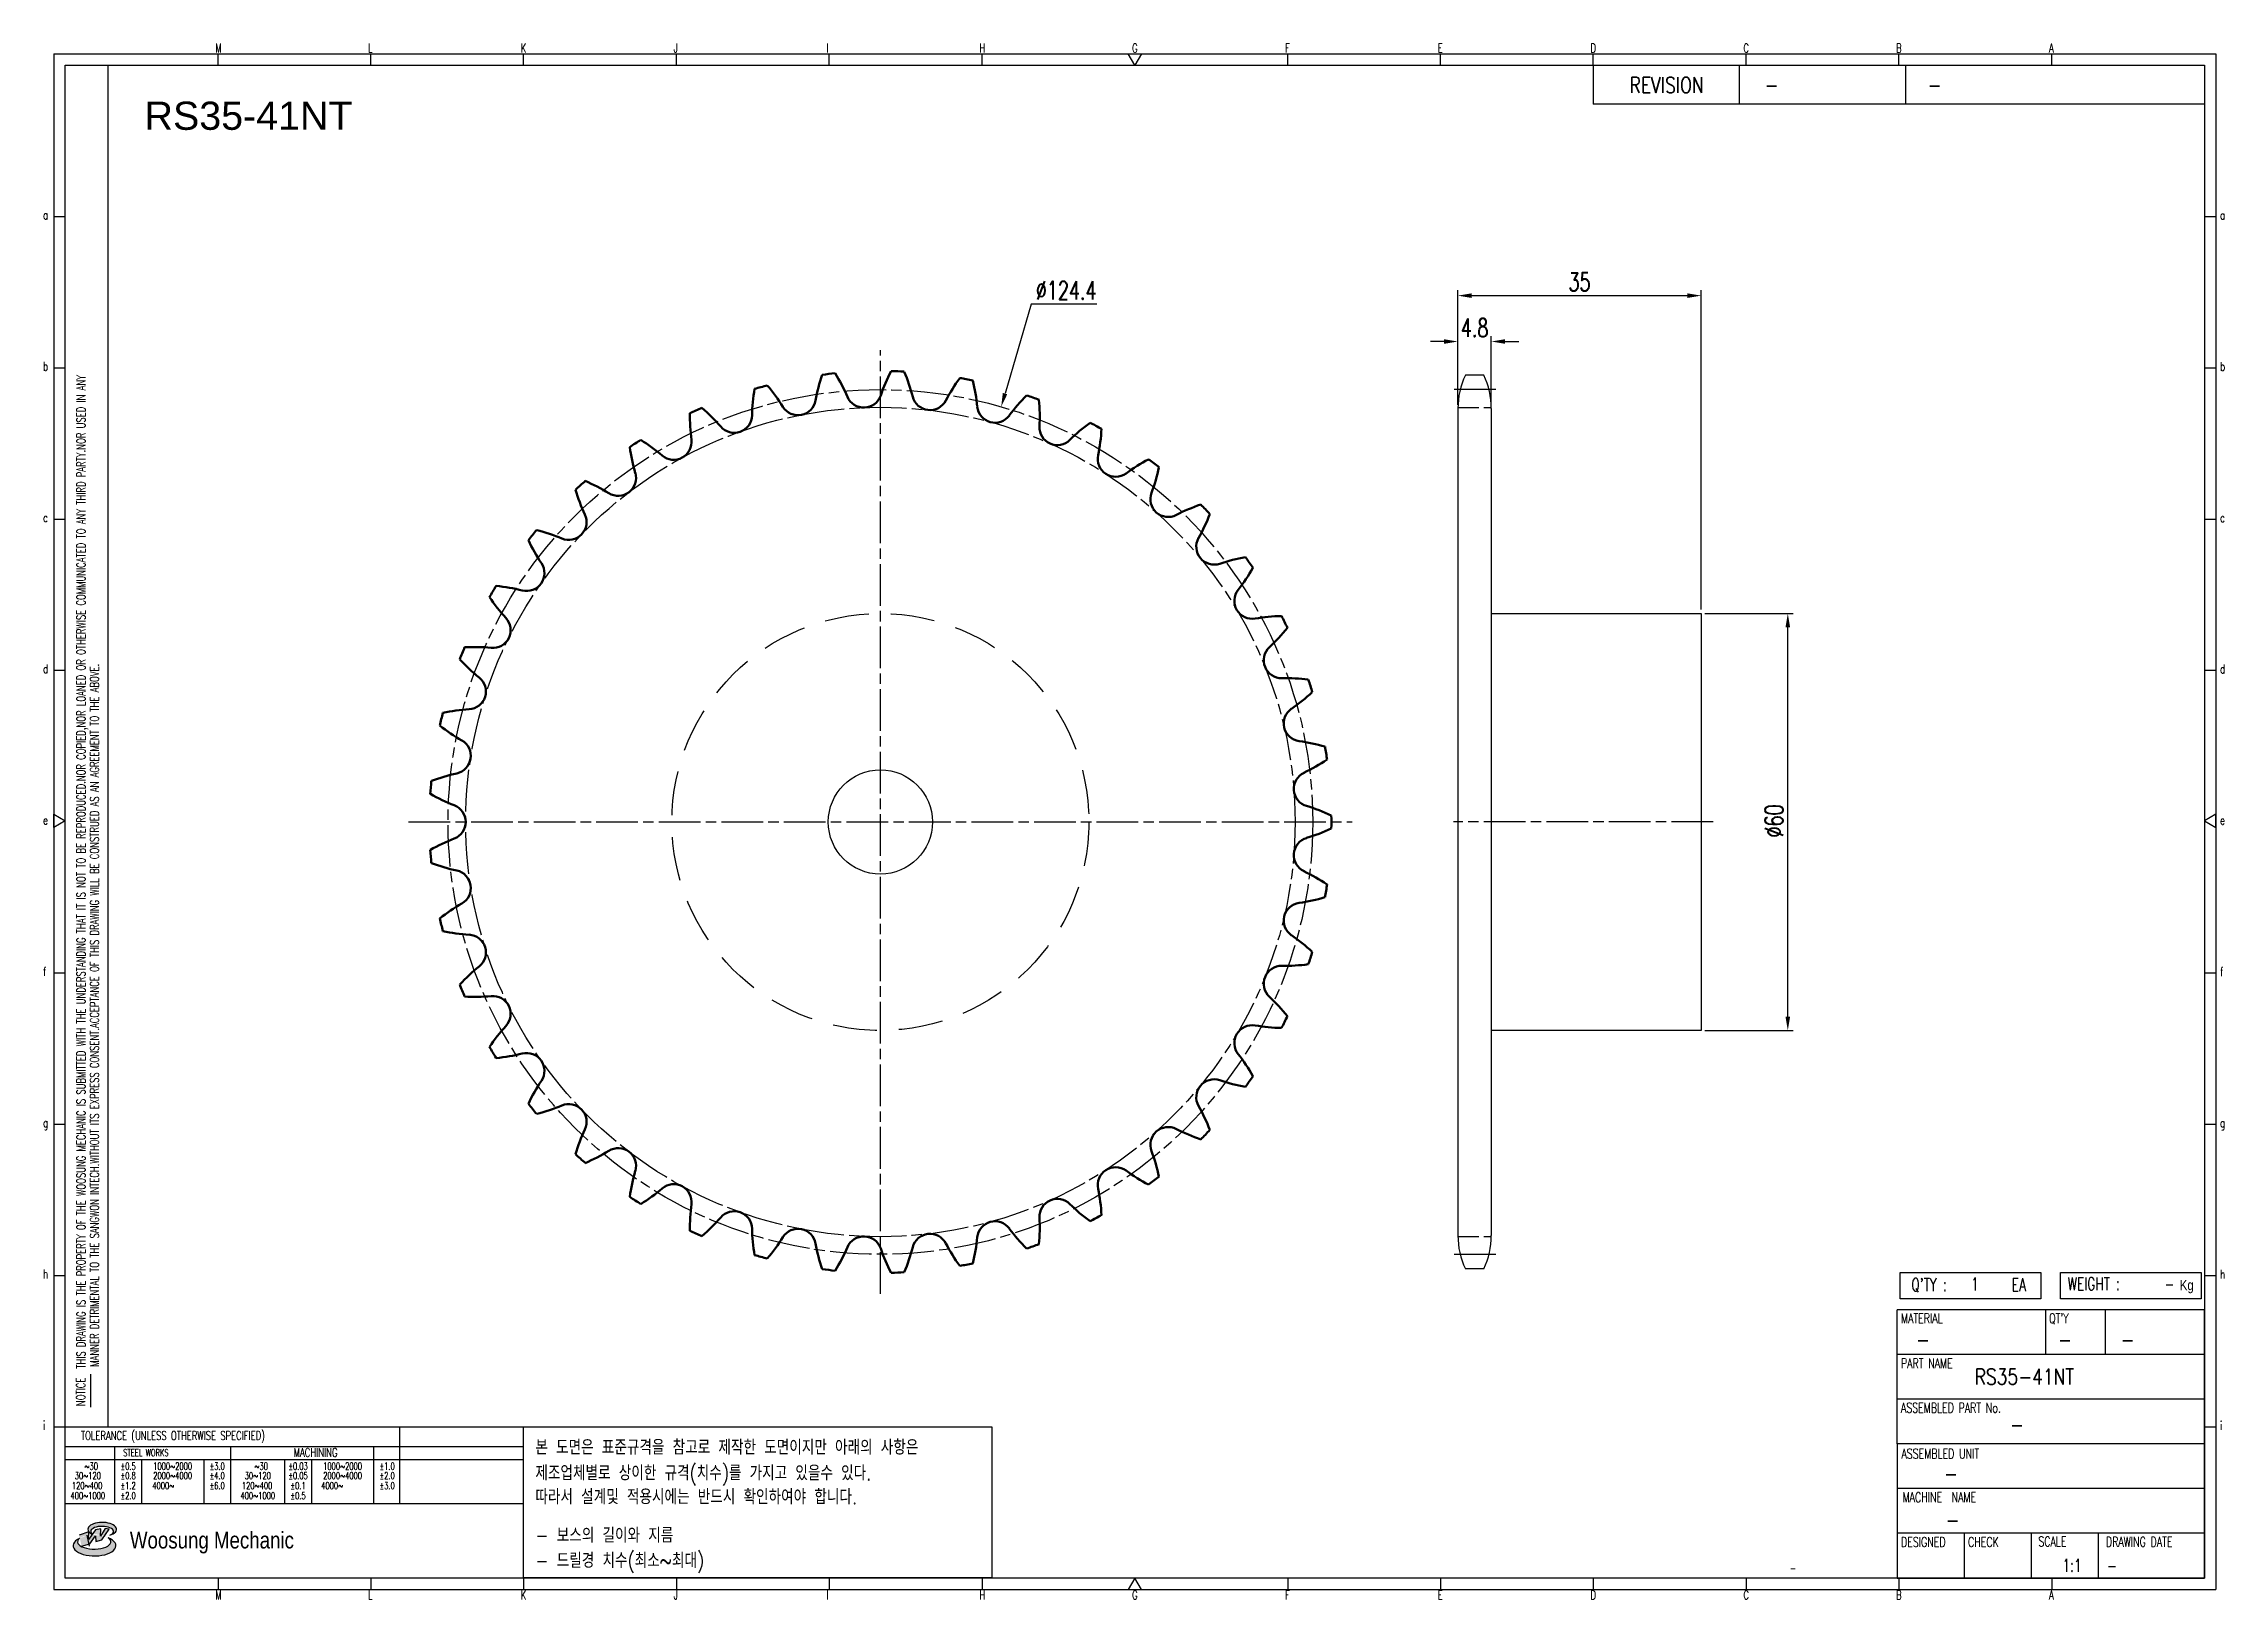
# Model space of a CAD drawing. Header units: millimetres. Extents: x -44811 to -44498, y 1096 to 1320.
import ezdxf
from ezdxf.enums import TextEntityAlignment as Align

# ---------------------------------------------------------------- set-up
doc = ezdxf.new("R2010")
doc.units = ezdxf.units.MM
for name, pattern in [('AM_ISO02W050', [7.5, 6, -1.5]), ('AM_ISO02W050x2', [3.75, 3, -0.75]), ('AM_ISO08W050', [18, 12, -1.5, 3, -1.5]), ('AM_ISO08W050x2', [9, 6, -0.75, 1.5, -0.75]), ('HIDDEN', [9.525, 6.35, -3.175])]:
    doc.linetypes.add(name, pattern=pattern)
for name, color, linetype, lineweight in [('AM_0N', 7, 'Continuous', 50), ('AM_3N', 6, 'AM_ISO02W050', 25), ('AM_7', 4, 'AM_ISO08W050', 25), ('AM_7N', 4, 'AM_ISO08W050', 25)]:
    doc.layers.add(name, color=color, linetype=linetype, lineweight=lineweight)
for name, color, linetype in [('HL', 2, 'HIDDEN'), ('S-DIM', 7, 'Continuous'), ('TITLE', 7, 'Continuous'), ('도면레이아웃', 7, 'Continuous')]:
    doc.layers.add(name, color=color, linetype=linetype)
doc.styles.add('HAN', font='ROMANS.shx', dxfattribs={"width": 0.7, "bigfont": 'whgtxt.shx'})
doc.styles.add('HKD_ST2', font='romans.shx', dxfattribs={"width": 0.7, "height": 4, "bigfont": '@extfont2.shx'})
doc.styles.add('HSG', font='SIMPLEX.shx', dxfattribs={"width": 0.7, "bigfont": 'HSG.shx'})
doc.styles.add('ROMANS', font='romans.shx', dxfattribs={"width": 0.7, "bigfont": 'whgtxt.shx'})
doc.styles.add('SLDTEXTSTYLE4', font='arial.ttf', dxfattribs={"width": 0.8})
doc.styles.get("Standard").update_dxf_attribs({"font": 'arial.ttf'})
doc.dimstyles.new('APP3.5', dxfattribs={"dimscale": 1.1, "dimtxt": 2.4, "dimasz": 1.8, "dimexe": 0.7, "dimexo": 0.5, "dimgap": 0.6, "dimtad": 1, "dimtoh": 1, "dimdec": 1, "dimrnd": 0.01, "dimzin": 9, "dimdsep": 46, "dimtxsty": 'HSG', "dimcen": 0, "dimclrd": 1, "dimclre": 1, "dimclrt": 256, "dimazin": 2, "dimtp": 1, "dimtm": 1, "dimtfac": 0.5, "dimtdec": 1, "dimtofl": 0, "dimtmove": 0, "dimatfit": 3, "dimfxl": 0, "dimtvp": 1, "dimtolj": 2, "dimlwd": -1, "dimlwe": -1, "dimarcsym": 0})

# ---------------------------------------------------------------- blocks, each defined once
blk = doc.blocks.new('SUYWSHJH')
at = {"layer": '도면레이아웃'}
h = blk.add_hatch(color=10, dxfattribs=at)
h.paths.add_polyline_path([(1.544, 35.177), (1.554, 34.966), (1.779, 35.034), (2.054, 35.422), (1.908, 35.446), (1.728, 35.167), (1.741, 35.439), (1.547, 35.405), (1.292, 35.041), (1.295, 35.33), (0.943, 35.208), (1.03, 34.8), (1.336, 34.885)])
edge = h.paths.add_edge_path()
edge.add_ellipse((1.795, 35.421), major_axis=(-0.53, 0), ratio=0.487785, start_angle=122.36065, end_angle=403.39574)
edge.add_line((1.411, 35.244), (1.419, 35.261))
edge.add_ellipse((1.798, 35.344), major_axis=(-0.423, 0), ratio=0.444396, start_angle=131.58977, end_angle=386.19408, ccw=False)
edge = h.paths.add_edge_path()
edge.add_ellipse((1.512, 34.815), major_axis=(-0.793, 0), ratio=0.480113, start_angle=314.67633, end_angle=590.85213)
edge.add_ellipse((1.501, 34.958), major_axis=(-0.62, 0), ratio=0.43311, start_angle=331.7024, end_angle=574.42495, ccw=False)
for p, q in [((0, 90.118), (80.15, 90.118)), ((0, 90.118), (0, 33.191)), ((6.089, 89.693), (6.089, 90.118)), ((11.753, 89.693), (11.753, 90.118)), ((17.418, 89.693), (17.418, 90.118)), ((23.082, 89.693), (23.082, 90.118)), ((28.746, 89.693), (28.746, 90.118)), ((34.411, 89.693), (34.411, 90.118)), ((45.739, 89.693), (45.739, 90.118)), ((51.404, 89.693), (51.404, 90.118)), ((57.068, 89.693), (57.068, 90.118)), ((62.732, 89.693), (62.732, 90.118)), ((68.397, 89.693), (68.397, 90.118)), ((74.061, 89.693), (74.061, 90.118)), ((80.15, 90.118), (80.15, 33.191)), ((0, 84.085), (0.425, 84.085)), ((79.725, 84.085), (80.15, 84.085)), ((0, 78.478), (0.425, 78.478)), ((79.725, 78.478), (80.15, 78.478)), ((0, 72.87), (0.425, 72.87)), ((79.725, 72.87), (80.15, 72.87)), ((0, 67.262), (0.425, 67.262)), ((79.725, 67.262), (80.15, 67.262)), ((0, 56.047), (0.425, 56.047)), ((79.725, 56.047), (80.15, 56.047)), ((0, 50.439), (0.425, 50.439)), ((79.725, 50.439), (80.15, 50.439)), ((0, 44.832), (0.425, 44.832)), ((79.725, 44.832), (80.15, 44.832)), ((1.377, 39.947), (1.377, 41.174)), ((0, 39.224), (0.425, 39.224)), ((79.725, 39.224), (80.15, 39.224)), ((0, 33.191), (80.15, 33.191)), ((6.089, 33.616), (6.089, 33.191)), ((11.753, 33.616), (11.753, 33.191)), ((17.418, 33.616), (17.418, 33.191)), ((23.082, 33.616), (23.082, 33.191)), ((28.746, 33.616), (28.746, 33.191)), ((34.411, 33.616), (34.411, 33.191)), ((45.739, 33.616), (45.739, 33.191)), ((51.404, 33.616), (51.404, 33.191)), ((57.068, 33.616), (57.068, 33.191)), ((62.732, 33.616), (62.732, 33.191)), ((68.397, 33.616), (68.397, 33.191)), ((74.061, 33.616), (74.061, 33.191))]:
    blk.add_line(p, q)
at = {"color": 2}
for p, q in [((2.017, 39.224), (2.017, 89.693)), ((0.425, 39.224), (17.418, 39.224)), ((12.816, 39.224), (12.816, 36.382)), ((17.418, 33.616), (17.418, 39.224)), ((0.425, 38.487), (17.418, 38.487)), ((0.425, 38.012), (17.418, 38.012)), ((2.257, 38.487), (2.257, 36.382)), ((3.257, 38.012), (3.257, 36.382)), ((5.557, 38.012), (5.557, 36.382)), ((6.557, 38.5), (6.557, 36.382)), ((8.557, 38.012), (8.557, 36.382)), ((9.557, 38.026), (9.557, 36.382)), ((11.857, 38.487), (11.857, 36.382)), ((0.425, 36.382), (17.418, 36.382))]:
    blk.add_line(p, q, dxfattribs=at)
at = {"color": 6, "ltscale": 0.5}
for p, q in [((57.068, 89.693), (57.068, 88.246)), ((62.47, 89.693), (62.47, 88.246)), ((68.635, 89.693), (68.635, 88.246)), ((79.725, 88.246), (57.068, 88.246)), ((68.336, 38.59), (68.336, 43.563)), ((79.725, 43.563), (68.336, 43.563)), ((73.827, 43.563), (73.827, 41.905)), ((76.037, 43.563), (76.037, 41.905)), ((79.725, 38.59), (79.725, 43.563)), ((79.725, 41.905), (68.336, 41.905)), ((79.725, 40.248), (68.336, 40.248)), ((68.336, 38.59), (68.336, 33.616)), ((79.725, 38.59), (68.336, 38.59)), ((79.725, 33.616), (79.725, 38.59)), ((79.725, 36.932), (68.336, 36.932)), ((79.725, 35.274), (68.336, 35.274)), ((70.822, 33.616), (70.822, 35.274)), ((73.309, 33.616), (73.309, 35.274)), ((75.796, 33.616), (75.796, 35.274)), ((68.336, 33.616), (79.725, 33.616))]:
    blk.add_line(p, q, dxfattribs=at)
for points in [[(40.075, 89.693), (39.83, 90.118), (40.32, 90.118)], [(0.425, 89.693), (79.725, 89.693), (79.725, 33.616), (0.425, 33.616)], [(0.425, 61.679), (0, 61.433), (0, 61.924)], [(79.725, 61.679), (80.15, 61.433), (80.15, 61.924)], [(40.075, 33.616), (39.83, 33.191), (40.32, 33.191)]]:
    blk.add_lwpolyline(points, close=True)
at = {"layer": 'TITLE', "color": 20}
for p, q in [((68.449, 43.961), (68.449, 44.936)), ((68.449, 44.936), (73.654, 44.936)), ((73.654, 44.936), (73.654, 43.961)), ((74.39, 43.961), (74.39, 44.936)), ((74.39, 44.936), (79.595, 44.936)), ((79.595, 44.936), (79.595, 43.961)), ((73.654, 43.961), (68.449, 43.961)), ((79.595, 43.961), (74.39, 43.961))]:
    blk.add_line(p, q, dxfattribs=at)
at = {"layer": '도면레이아웃'}
for p, q in [((1.295, 35.33), (0.943, 35.208)), ((1.03, 34.8), (1.336, 34.885)), ((1.224, 35.208), (1.311, 34.8)), ((1.224, 35.208), (1.224, 35.208)), ((1.547, 35.405), (1.292, 35.041)), ((1.292, 35.041), (1.295, 35.33)), ((1.336, 34.885), (1.544, 35.177)), ((1.419, 35.261), (1.411, 35.244)), ((1.544, 35.177), (1.554, 34.966)), ((1.741, 35.439), (1.547, 35.405)), ((1.554, 34.966), (1.779, 35.034)), ((1.908, 35.446), (1.728, 35.167)), ((1.728, 35.167), (1.741, 35.439)), ((1.779, 35.034), (2.054, 35.422)), ((2.054, 35.422), (1.908, 35.446))]:
    blk.add_line(p, q, dxfattribs=at)
for centre, major_axis, ratio, start_param, end_param in [((1.795, 35.421), (-0.53, 0), 0.487785, 2.135596, 7.040584), ((1.512, 34.815), (-0.793, 0), 0.480113, 5.492138, 10.312315), ((1.501, 34.958), (-0.62, 0), 0.43311, 5.789299, 10.025607), ((1.798, 35.344), (-0.423, 0), 0.444396, 2.296675, 6.740358)]:
    blk.add_ellipse(centre, major_axis=major_axis, ratio=ratio, start_param=start_param, end_param=end_param, dxfattribs=at)
at = {"color": 4, "style": 'HKD_ST2', "width": 0.7}
for s, p in [('M', (5.988, 90.164)), ('L', (11.652, 90.164)), ('K', (17.316, 90.164)), ('J', (22.981, 90.164)), ('I', (28.645, 90.164)), ('H', (34.309, 90.164)), ('G', (39.974, 90.164)), ('F', (45.638, 90.164)), ('E', (51.302, 90.164)), ('D', (56.967, 90.164)), ('C', (62.631, 90.164)), ('B', (68.295, 90.164)), ('A', (73.96, 90.164)), ('a', (-0.395, 83.976)), ('a', (80.305, 83.97)), ('b', (-0.395, 78.368)), ('b', (80.305, 78.362)), ('c', (-0.395, 72.76)), ('c', (80.305, 72.754)), ('d', (-0.395, 67.153)), ('d', (80.305, 67.147)), ('e', (-0.395, 61.545)), ('e', (80.305, 61.539)), ('f', (-0.395, 55.937)), ('f', (80.305, 55.931)), ('g', (-0.395, 50.33)), ('g', (80.305, 50.324)), ('h', (-0.395, 44.722)), ('h', (80.305, 44.716)), ('i', (-0.395, 39.114)), ('i', (80.305, 39.108)), ('M', (5.988, 32.824)), ('L', (11.652, 32.824)), ('K', (17.316, 32.824)), ('J', (22.981, 32.824)), ('I', (28.645, 32.824)), ('H', (34.309, 32.824)), ('G', (39.974, 32.824)), ('F', (45.638, 32.824)), ('E', (51.302, 32.824)), ('D', (56.967, 32.824)), ('C', (62.631, 32.824)), ('B', (68.295, 32.824)), ('A', (73.96, 32.824))]:
    blk.add_text(s, height=0.326, dxfattribs=at).set_placement(p)
for s, height, style, width, p in [('REVISION', 0.5806, 'HAN', 0.8, (58.415, 88.664)), ('-', 0.581, 'HAN', 0.8, (63.426, 88.664)), ('-', 0.581, 'HAN', 0.8, (69.468, 88.664)), ("Q'TY : ", 0.4746, 'HKD_ST2', 0.7, (68.857, 44.253)), ('1', 0.475, 'HKD_ST2', 0.7, (71.071, 44.275)), ('EA', 0.4746, 'HKD_ST2', 0.7, (72.578, 44.253)), ('WEIGHT : ', 0.4746, 'HKD_ST2', 0.7, (74.65, 44.286)), ('-', 0.581, 'HAN', 0.8, (69.029, 42.157)), ('-', 0.581, 'HAN', 0.8, (74.289, 42.157)), ('-', 0.581, 'HAN', 0.8, (76.623, 42.157)), ('-', 0.581, 'HAN', 0.8, (72.515, 39.013)), ('-', 0.581, 'HAN', 0.8, (70.067, 37.189)), ('-', 0.581, 'HAN', 0.8, (70.126, 35.48)), ('1:1', 0.4746, 'HKD_ST2', 0.7, (74.458, 33.848)), ('-', 0.475, 'HKD_ST2', 0.7, (76.112, 33.837))]:
    blk.add_text(s, height=height, dxfattribs=dict(style=style, width=width)).set_placement(p)
at = {"color": 1, "style": 'HKD_ST2', "width": 0.7}
for s, p in [(' THIS DRAWING IS THE PROPERTY OF THE WOOSUNG MECHANIC IS SUBMITTED WITH THE UNDERSTANDING THAT IT IS NOT TO BE REPRODUCED.NOR COPIED,NOR LOANED OR OTHERWISE COMMUNICATED TO ANY THIRD PARTY.NOR USED IN ANY', (1.173, 41.217)), ('MANNER DETRIMENTAL TO THE SANGWON INTECH.WITHOUT ITS EXPRESS CONSENT.ACCEPTANCE OF THIS DRAWING WILL BE CONSTRUED AS AN AGREEMENT TO THE ABOVE.', (1.672, 41.447))]:
    blk.add_text(s, height=0.326266, rotation=90, dxfattribs=at).set_placement(p)
at = {"style": 'HKD_ST2', "width": 0.7}
blk.add_text('-', height=0.475, dxfattribs=at).set_placement((78.613, 44.286), align=Align.RIGHT)
at = {"color": 4, "style": 'HKD_ST2', "width": 0.7}
for s, height, p in [('MATERIAL', 0.3651, (68.474, 43.425)), ("QT'Y", 0.3651, (73.965, 43.425)), ('PART NAME', 0.3651, (68.474, 41.756)), ('ASSEMBLED PART No.', 0.36511, (68.474, 40.109)), ('ASSEMBLED UNIT', 0.36511, (68.49, 38.408)), ('MACHINE  NAME', 0.36511, (68.532, 36.794)), ('DESIGNED', 0.3651, (68.474, 35.136)), ('CHECK', 0.3651, (70.961, 35.136)), ('SCALE', 0.3651, (73.566, 35.153)), ('DRAWING DATE', 0.36511, (76.071, 35.141))]:
    blk.add_text(s, height=height, dxfattribs=at).set_placement(p, align=Align.TOP_LEFT)
at = {"style": 'HKD_ST2', "width": 0.7}
blk.add_text('NOTICE', height=0.3263, rotation=90, dxfattribs=at).set_placement((1.163, 39.988))
for s, height, style, width, p in [('TOLERANCE (UNLESS OTHERWISE SPECIFIED)', 0.32627, 'HKD_ST2', 0.7, (4.417, 38.896)), ('-', 0.326, 'ROMANS', 0.65, (64.469, 33.975))]:
    blk.add_text(s, height=height, dxfattribs=dict(style=style, width=width)).set_placement(p, align=Align.MIDDLE_CENTER)
at = {"color": 4, "style": 'HKD_ST2', "width": 0.7}
for s, height, p in [('STEEL WORKS', 0.26101, (3.416, 38.268)), ('MACHINING', 0.3263, (9.707, 38.27)), ('%%P0.5', 0.261, (2.757, 37.762)), ('%%P0.8', 0.261, (2.757, 37.411)), ('%%P3.0', 0.261, (6.057, 37.762)), ('%%P4.0', 0.261, (6.057, 37.411)), ('%%P0.03', 0.261, (9.057, 37.762)), ('%%P0.05', 0.261, (9.057, 37.411)), ('%%P1.0', 0.261, (12.357, 37.762)), ('%%P2.0', 0.261, (12.357, 37.411)), ('%%P1.2', 0.261, (2.757, 37.045)), ('%%P2.0', 0.261, (2.757, 36.67)), ('%%P6.0', 0.261, (6.057, 37.045)), ('%%P0.1', 0.261, (9.057, 37.045)), ('%%P0.5', 0.261, (9.057, 36.67)), ('%%P3.0', 0.261, (12.357, 37.045))]:
    blk.add_text(s, height=height, dxfattribs=at).set_placement(p, align=Align.MIDDLE)
for s, height, p in [('30%%126120', 0.261, (1.263, 37.411)), ('%%12630', 0.261, (1.389, 37.762)), ('2000%%1264000', 0.26101, (4.407, 37.411)), ('1000%%1262000', 0.26101, (4.407, 37.762)), ('30%%126120', 0.261, (7.563, 37.411)), ('%%12630', 0.261, (7.689, 37.762)), ('2000%%1264000', 0.26101, (10.707, 37.411)), ('1000%%1262000', 0.26101, (10.707, 37.762)), ('400%%1261000', 0.26101, (1.263, 36.67)), ('120%%126400', 0.26101, (1.237, 37.045)), ('4000%%126', 0.261, (4.061, 37.045)), ('400%%1261000', 0.26101, (7.563, 36.67)), ('120%%126400', 0.26101, (7.537, 37.045)), ('4000%%126', 0.261, (10.321, 37.045))]:
    blk.add_text(s, height=height, dxfattribs=at).set_placement(p, align=Align.MIDDLE_CENTER)
at = {"color": 1, "style": 'SLDTEXTSTYLE4', "width": 0.8}
blk.add_text('Woosung Mechanic', height=0.61957, dxfattribs=at).set_placement((2.822, 34.711))
at = {"layer": 'TITLE', "width": 0.8}
blk.add_text('Kg', height=0.3789, dxfattribs=at).set_placement((78.807, 44.286))
blk = doc.blocks.new('*D453')
at = {"layer": 'Defpoints', "color": 0, "transparency": 16777216}
for p in [(-44572.97, 1237.99), (-44560.5, 1237.99), (-44572.97, 1177.99)]:
    blk.add_point(p, dxfattribs=at)
at = {"layer": 'S-DIM', "color": 1, "transparency": 16777216}
for p, q in [((-44572.42, 1237.99), (-44559.73, 1237.99)), ((-44560.5, 1179.97), (-44560.5, 1236.01)), ((-44572.42, 1177.99), (-44559.73, 1177.99))]:
    blk.add_line(p, q, dxfattribs=at)
for points in [[(-44560.83, 1236.01), (-44560.17, 1236.01), (-44560.5, 1237.99)], [(-44560.83, 1179.97), (-44560.17, 1179.97), (-44560.5, 1177.99)]]:
    blk.add_solid(points, dxfattribs=at)
at = {"layer": 'S-DIM', "transparency": 16777216, "insert": (-44562.48, 1208.14), "char_height": 2.64, "attachment_point": 5, "rotation": 90, "style": 'HSG'}
blk.add_mtext('\\A2;%%c60', dxfattribs=at)
blk = doc.blocks.new('*D454')
at = {"layer": 'Defpoints', "color": 0, "transparency": 16777216}
for p in [(-44603.17, 1277.12), (-44607.97, 1267.48), (-44603.17, 1267.48)]:
    blk.add_point(p, dxfattribs=at)
at = {"layer": 'S-DIM', "color": 1, "transparency": 16777216}
for p, q in [((-44607.97, 1268.03), (-44607.97, 1277.89)), ((-44603.17, 1268.03), (-44603.17, 1277.89)), ((-44609.95, 1277.12), (-44611.93, 1277.12)), ((-44601.19, 1277.12), (-44599.21, 1277.12))]:
    blk.add_line(p, q, dxfattribs=at)
for points in [[(-44609.95, 1277.45), (-44609.95, 1276.79), (-44607.97, 1277.12)], [(-44601.19, 1277.45), (-44601.19, 1276.79), (-44603.17, 1277.12)]]:
    blk.add_solid(points, dxfattribs=at)
at = {"layer": 'S-DIM', "transparency": 16777216, "insert": (-44605.57, 1279.1), "char_height": 2.64, "attachment_point": 5, "style": 'HSG'}
blk.add_mtext('\\A2;4.8', dxfattribs=at)
blk = doc.blocks.new('*D455')
at = {"layer": 'Defpoints', "color": 0, "transparency": 16777216}
for p in [(-44572.97, 1283.72), (-44607.97, 1267.48), (-44572.97, 1237.99)]:
    blk.add_point(p, dxfattribs=at)
at = {"layer": 'S-DIM', "color": 1, "transparency": 16777216}
for p, q in [((-44607.97, 1268.03), (-44607.97, 1284.49)), ((-44605.99, 1283.72), (-44574.95, 1283.72)), ((-44572.97, 1238.54), (-44572.97, 1284.49))]:
    blk.add_line(p, q, dxfattribs=at)
for points in [[(-44605.99, 1284.05), (-44605.99, 1283.39), (-44607.97, 1283.72)], [(-44574.95, 1284.05), (-44574.95, 1283.39), (-44572.97, 1283.72)]]:
    blk.add_solid(points, dxfattribs=at)
at = {"layer": 'S-DIM', "transparency": 16777216, "insert": (-44590.47, 1285.7), "char_height": 2.64, "attachment_point": 5, "style": 'HSG'}
blk.add_mtext('\\A2;35', dxfattribs=at)
blk = doc.blocks.new('*D456')
at = {"layer": 'Defpoints', "color": 0, "transparency": 16777216}
for p in [(-44673.69, 1267.72), (-44708.45, 1148.25)]:
    blk.add_point(p, dxfattribs=at)
at = {"layer": 'S-DIM', "color": 1, "transparency": 16777216}
for p, q in [((-44669.4, 1282.49), (-44673.14, 1269.63)), ((-44659.94, 1282.49), (-44669.4, 1282.49))]:
    blk.add_line(p, q, dxfattribs=at)
blk.add_solid([(-44673.46, 1269.72), (-44672.82, 1269.53), (-44673.69, 1267.72)], dxfattribs=at)
at = {"layer": 'S-DIM', "transparency": 16777216, "insert": (-44664.34, 1284.47), "char_height": 2.64, "attachment_point": 5, "style": 'HSG'}
blk.add_mtext('\\A2;∅124.4', dxfattribs=at)

msp = doc.modelspace()

# ---------------------------------------------------------------- linework, layer by layer
for p, q in [((-44604.24, 1272.28), (-44606.9, 1272.28)), ((-44607.97, 1267.48), (-44607.97, 1148.49)), ((-44603.17, 1267.48), (-44603.17, 1148.49)), ((-44604.24, 1143.69), (-44606.9, 1143.69))]:
    msp.add_line(p, q)
msp.add_lwpolyline([(-44603.17, 1237.99), (-44572.97, 1237.99), (-44572.97, 1177.99), (-44603.17, 1177.99)])
at = {"color": 4}
msp.add_lwpolyline([(-44742.41, 1120.98), (-44675.02, 1120.98), (-44675.02, 1099.21), (-44742.41, 1099.21)], close=True, dxfattribs=at)
msp.add_circle((-44691.07, 1207.99), 7.5)
for centre, start, end in [((-44596.67, 1267.48), 154.8633, 180), ((-44614.47, 1267.48), 0, 25.1367), ((-44596.67, 1148.49), 180, 205.1367), ((-44614.47, 1148.49), 334.8633, 0)]:
    msp.add_arc(centre, 11.3, start, end)
at = {"layer": 'AM_0N'}
for centre, radius, start, end in [((-44674.59, 1264.03), 26.21, 161.536, 169.878), ((-44691.07, 1207.99), 64.89, 95.7479, 97.4228), ((-44719.89, 1258.8), 26.21, 23.2927, 31.6348), ((-44666.23, 1260.86), 26.21, 152.7555, 161.0976), ((-44691.07, 1207.99), 64.89, 86.9674, 88.6423), ((-44711.79, 1262.6), 26.21, 14.5122, 22.8543), ((-44658.45, 1256.45), 26.21, 143.975, 152.3171), ((-44691.07, 1207.99), 64.89, 78.187, 79.8618), ((-44703.21, 1265.13), 26.21, 5.7317, 14.0738), ((-44683.34, 1265.89), 26.21, 170.3165, 178.6585), ((-44691.07, 1207.99), 64.89, 104.5284, 106.2033), ((-44727.31, 1253.81), 26.21, 32.0732, 40.4152), ((-44702.92, 1269.09), 2.57, 212.0732, 349.878), ((-44693.46, 1270.18), 2.57, 203.2927, 341.0976), ((-44683.93, 1269.82), 2.57, 194.5122, 332.3171), ((-44674.58, 1268), 2.57, 185.7317, 323.5366), ((-44651.44, 1250.9), 26.21, 135.1945, 143.5366), ((-44691.07, 1207.99), 64.89, 69.4065, 71.0813), ((-44694.35, 1266.31), 26.21, 356.9512, 5.2933), ((-44691.07, 1207.99), 64.89, 113.3089, 114.9838), ((-44692.27, 1266.39), 26.21, 179.097, 187.439), ((-44733.88, 1247.74), 26.21, 40.8537, 49.1957), ((-44712.11, 1266.56), 2.57, 220.8537, 358.6585), ((-44665.61, 1264.78), 2.57, 176.9512, 314.7561), ((-44645.35, 1244.35), 26.21, 126.414, 134.7561), ((-44691.07, 1207.99), 64.89, 60.626, 62.3009), ((-44691.07, 1207.99), 64.89, 122.0894, 123.7643), ((-44701.17, 1265.52), 26.21, 187.8774, 196.2195), ((-44739.44, 1240.74), 26.21, 49.6341, 57.9762), ((-44720.81, 1262.67), 2.57, 229.6341, 7.439), ((-44685.41, 1266.13), 26.21, 348.1707, 356.5128), ((-44657.24, 1260.23), 2.57, 168.1707, 305.9756), ((-44640.33, 1236.94), 26.21, 117.6335, 125.9756), ((-44691.07, 1207.99), 64.89, 51.8455, 53.5204), ((-44676.6, 1264.58), 26.21, 339.3902, 347.7323), ((-44691.07, 1207.99), 64.89, 130.8699, 132.5448), ((-44709.84, 1263.31), 26.21, 196.6579, 205), ((-44743.88, 1232.97), 26.21, 58.4146, 66.7567), ((-44728.8, 1257.49), 2.57, 238.4146, 16.2195), ((-44649.66, 1254.45), 2.57, 159.3902, 297.1951), ((-44735.92, 1251.15), 2.57, 247.1951, 25), ((-44636.51, 1228.86), 26.21, 108.8531, 117.1951), ((-44668.13, 1261.71), 26.21, 330.6098, 338.9518), ((-44691.07, 1207.99), 64.89, 43.065, 44.7399), ((-44691.07, 1207.99), 64.89, 139.6504, 141.3252), ((-44747.07, 1224.62), 26.21, 67.1951, 75.5372), ((-44718.06, 1259.8), 26.21, 205.4384, 213.7805), ((-44643.05, 1247.59), 2.57, 150.6098, 288.4146), ((-44633.96, 1220.28), 26.21, 100.0726, 108.4146), ((-44691.07, 1207.99), 64.89, 34.2845, 35.9594), ((-44741.98, 1243.79), 2.57, 255.9756, 33.7805), ((-44660.2, 1257.58), 26.21, 321.8293, 330.1713), ((-44691.07, 1207.99), 64.89, 148.4309, 150.1057), ((-44725.65, 1255.07), 26.21, 214.2189, 222.561), ((-44748.95, 1215.87), 26.21, 75.9756, 84.3177), ((-44637.57, 1239.79), 2.57, 141.8293, 279.6341), ((-44746.85, 1235.6), 2.57, 264.7561, 42.561), ((-44632.76, 1211.42), 26.21, 91.2921, 99.6341), ((-44691.07, 1207.99), 64.89, 25.504, 27.1789), ((-44652.99, 1252.28), 26.21, 313.0488, 321.3909), ((-44691.07, 1207.99), 64.89, 157.2113, 158.8862), ((-44732.43, 1249.24), 26.21, 222.9994, 231.3415), ((-44749.48, 1206.95), 26.21, 84.7561, 93.0982), ((-44633.34, 1231.25), 2.57, 133.0488, 270.8537), ((-44750.41, 1226.77), 2.57, 273.5366, 51.3415), ((-44632.92, 1202.48), 26.21, 82.5116, 90.8537), ((-44691.07, 1207.99), 64.89, 16.7235, 18.3984), ((-44748.64, 1198.04), 26.21, 93.5366, 101.8787), ((-44630.47, 1222.17), 2.57, 124.2683, 262.0732), ((-44646.67, 1245.95), 26.21, 304.2683, 312.6104), ((-44691.07, 1207.99), 64.89, 165.9918, 167.6667), ((-44738.25, 1242.44), 26.21, 231.7799, 240.122), ((-44752.58, 1217.49), 2.57, 282.3171, 60.122), ((-44634.44, 1193.67), 26.21, 73.7311, 82.0732), ((-44691.07, 1207.99), 64.89, 7.943, 9.6179), ((-44746.44, 1189.37), 26.21, 102.3171, 110.6591), ((-44629.01, 1212.75), 2.57, 115.4878, 253.2927), ((-44641.4, 1238.73), 26.21, 295.4878, 303.8299), ((-44691.07, 1207.99), 64.89, 174.7723, 176.4472), ((-44742.95, 1234.84), 26.21, 240.5604, 248.9024), ((-44753.31, 1207.99), 2.57, 291.0976, 68.9024), ((-44637.29, 1185.19), 26.21, 64.9506, 73.2927), ((-44691.07, 1207.99), 64.89, 359.1626, 0.8374), ((-44742.95, 1181.14), 26.21, 111.0976, 119.4396), ((-44629.01, 1203.22), 2.57, 106.7073, 244.5122), ((-44637.29, 1230.79), 26.21, 286.7073, 295.0494), ((-44691.07, 1207.99), 64.89, 183.5528, 185.2277), ((-44746.44, 1226.6), 26.21, 249.3409, 257.6829), ((-44752.58, 1198.49), 2.57, 299.878, 77.6829), ((-44641.4, 1177.24), 26.21, 56.1701, 64.5122), ((-44691.07, 1207.99), 64.89, 350.3821, 352.057), ((-44738.25, 1173.53), 26.21, 119.878, 128.2201), ((-44630.47, 1193.8), 2.57, 97.9268, 235.7317), ((-44634.44, 1222.31), 26.21, 277.9268, 286.2689), ((-44691.07, 1207.99), 64.89, 192.3333, 194.0082), ((-44748.64, 1217.93), 26.21, 258.1213, 266.4634), ((-44750.41, 1189.21), 2.57, 308.6585, 86.4634), ((-44646.67, 1170.02), 26.21, 47.3896, 55.7317), ((-44691.07, 1207.99), 64.89, 341.6016, 343.2765), ((-44732.43, 1166.74), 26.21, 128.6585, 137.0006), ((-44633.34, 1184.72), 2.57, 89.1463, 226.9512), ((-44632.92, 1213.5), 26.21, 269.1463, 277.4884), ((-44691.07, 1207.99), 64.89, 201.1138, 202.7887), ((-44749.48, 1209.03), 26.21, 266.9018, 275.2439), ((-44746.85, 1180.37), 2.57, 317.439, 95.2439), ((-44652.99, 1163.69), 26.21, 38.6091, 46.9512), ((-44691.07, 1207.99), 64.89, 332.8211, 334.496), ((-44725.65, 1160.9), 26.21, 137.439, 145.7811), ((-44637.57, 1176.18), 2.57, 80.3659, 218.1707), ((-44632.76, 1204.55), 26.21, 260.3659, 268.7079), ((-44691.07, 1207.99), 64.89, 209.8943, 211.5691), ((-44748.95, 1200.1), 26.21, 275.6823, 284.0244), ((-44741.98, 1172.18), 2.57, 326.2195, 104.0244), ((-44660.2, 1158.4), 26.21, 29.8287, 38.1707), ((-44718.06, 1156.18), 26.21, 146.2195, 154.5616), ((-44643.05, 1168.39), 2.57, 71.5854, 209.3902), ((-44633.96, 1195.69), 26.21, 251.5854, 259.9274), ((-44691.07, 1207.99), 64.89, 324.0406, 325.7155), ((-44691.07, 1207.99), 64.89, 218.6748, 220.3496), ((-44735.92, 1164.83), 2.57, 335, 112.8049), ((-44747.07, 1191.36), 26.21, 284.4628, 292.8049), ((-44668.13, 1154.26), 26.21, 21.0482, 29.3902), ((-44709.84, 1152.67), 26.21, 155, 163.3421), ((-44728.8, 1158.49), 2.57, 343.7805, 121.5854), ((-44649.66, 1161.52), 2.57, 62.8049, 200.6098), ((-44636.51, 1187.12), 26.21, 242.8049, 251.1469), ((-44691.07, 1207.99), 64.89, 315.2601, 316.935), ((-44691.07, 1207.99), 64.89, 227.4552, 229.1301), ((-44743.88, 1183), 26.21, 293.2433, 301.5854), ((-44657.24, 1155.74), 2.57, 54.0244, 191.8293), ((-44676.6, 1151.39), 26.21, 12.2677, 20.6098), ((-44701.17, 1150.45), 26.21, 163.7805, 172.1226), ((-44739.44, 1175.23), 26.21, 302.0238, 310.3659), ((-44720.81, 1153.31), 2.57, 352.561, 130.3659), ((-44685.41, 1149.84), 26.21, 3.4872, 11.8293), ((-44640.33, 1179.03), 26.21, 234.0244, 242.3665), ((-44691.07, 1207.99), 64.89, 306.4796, 308.1545), ((-44691.07, 1207.99), 64.89, 236.2357, 237.9106), ((-44692.27, 1149.58), 26.21, 172.561, 180.903), ((-44712.11, 1149.41), 2.57, 1.3415, 139.1463), ((-44665.61, 1151.19), 2.57, 45.2439, 183.0488), ((-44645.35, 1171.63), 26.21, 225.2439, 233.586), ((-44691.07, 1207.99), 64.89, 245.0162, 246.6911), ((-44733.88, 1168.23), 26.21, 310.8043, 319.1463), ((-44683.34, 1150.08), 26.21, 181.3415, 189.6835), ((-44702.92, 1146.88), 2.57, 10.122, 147.9268), ((-44683.93, 1146.16), 2.57, 27.6829, 165.4878), ((-44674.58, 1147.97), 2.57, 36.4634, 174.2683), ((-44651.44, 1165.07), 26.21, 216.4634, 224.8055), ((-44694.35, 1149.66), 26.21, 354.7067, 3.0488), ((-44691.07, 1207.99), 64.89, 297.6991, 299.374), ((-44691.07, 1207.99), 64.89, 253.7967, 255.4716), ((-44727.31, 1162.17), 26.21, 319.5848, 327.9268), ((-44674.59, 1151.94), 26.21, 190.122, 198.464), ((-44719.89, 1157.17), 26.21, 328.3652, 336.7073), ((-44693.46, 1145.79), 2.57, 18.9024, 156.7073), ((-44666.23, 1155.11), 26.21, 198.9024, 207.2445), ((-44711.79, 1153.37), 26.21, 337.1457, 345.4878), ((-44658.45, 1159.53), 26.21, 207.6829, 216.025), ((-44703.21, 1150.85), 26.21, 345.9262, 354.2683), ((-44691.07, 1207.99), 64.89, 288.9187, 290.5935), ((-44691.07, 1207.99), 64.89, 262.5772, 264.2521), ((-44691.07, 1207.99), 64.89, 271.3577, 273.0326), ((-44691.07, 1207.99), 64.89, 280.1382, 281.813)]:
    msp.add_arc(centre, radius, start, end, dxfattribs=at)
at = {"layer": 'AM_3N', "linetype": 'AM_ISO02W050x2'}
for p, q in [((-44607.97, 1267.64), (-44603.17, 1267.64)), ((-44607.97, 1148.34), (-44603.17, 1148.34))]:
    msp.add_line(p, q, dxfattribs=at)
at = {"layer": 'AM_7', "linetype": 'AM_ISO08W050x2'}
for p, q in [((-44602.51, 1270.2), (-44608.62, 1270.2)), ((-44571.24, 1207.99), (-44608.62, 1207.99)), ((-44571.24, 1207.99), (-44608.62, 1207.99)), ((-44602.51, 1145.77), (-44608.62, 1145.77))]:
    msp.add_line(p, q, dxfattribs=at)
for radius in [62.21, 59.67]:
    msp.add_circle((-44691.07, 1207.99), radius, dxfattribs=at)
at = {"layer": 'AM_7N', "linetype": 'AM_ISO08W050x2'}
for p, q in [((-44691.07, 1140.1), (-44691.07, 1275.88)), ((-44758.96, 1207.99), (-44623.18, 1207.99))]:
    msp.add_line(p, q, dxfattribs=at)
at = {"layer": 'HL'}
msp.add_circle((-44691.07, 1207.99), 30, dxfattribs=at)

# ---------------------------------------------------------------- block references
at = {"xscale": 3.881852450145503, "yscale": 3.881852450145503, "zscale": 3.881852450145503}
msp.add_blockref('SUYWSHJH', (-44810.02, 968.71), dxfattribs=at)

# ---------------------------------------------------------------- texts
at = {"color": 2}
msp.add_text('RS35-41NT', height=4.056, dxfattribs=at).set_placement((-44796.95, 1307.58))
at = {"style": 'HAN', "width": 0.8}
msp.add_text('RS35-41NT', height=2.254, dxfattribs=at).set_placement((-44533.61, 1127.04))
at = {"color": 4, "style": 'HAN', "width": 0.8}
for s, p in [('본 도면은 표준규격을 참고로 제작한 도면이지만 아래의 사항은', (-44740.72, 1116.95)), ('제조업체별로 상이한 규격(치수)를 가지고 있을수 있다.', (-44740.72, 1113.25)), ('따라서 설계및 적용시에는 반드시 확인하여야 합니다.', (-44740.72, 1109.82)), ('- 보스의 길이와 지름', (-44740.72, 1104.29)), ('- 드릴경 치수(최소~최대)', (-44740.72, 1100.66))]:
    msp.add_text(s, height=2.1325, dxfattribs=at).set_placement(p)

# ---------------------------------------------------------------- dimensions: what is measured, and where the dimension line sits
at = {"layer": 'S-DIM'}
dim = msp.add_linear_dim(base=(-44572.97, 1283.72), p1=(-44607.97, 1267.48), p2=(-44572.97, 1237.99), dimstyle='APP3.5', dxfattribs=at)
dim.commit()
dim.dimension.update_dxf_attribs({"geometry": '*D455', "text_midpoint": (-44590.47, 1285.7)})
dim = msp.add_diameter_dim_2p(p1=(-44708.45, 1148.25), p2=(-44673.69, 1267.72), dimstyle='APP3.5', dxfattribs=at)
dim.commit()
dim.dimension.update_dxf_attribs({"geometry": '*D456', "text_midpoint": (-44664.34, 1282.49), "dimtype": 163})
dim = msp.add_linear_dim(base=(-44603.17, 1277.12), p1=(-44607.97, 1267.48), p2=(-44603.17, 1267.48), dimstyle='APP3.5', dxfattribs=at)
dim.commit()
dim.dimension.update_dxf_attribs({"geometry": '*D454', "text_midpoint": (-44605.57, 1277.12), "dimtype": 160})
dim = msp.add_linear_dim(base=(-44560.5, 1237.99), p1=(-44572.97, 1177.99), p2=(-44572.97, 1237.99), angle=90, text='%%c<>', dimstyle='APP3.5', dxfattribs=at)
dim.commit()
dim.dimension.update_dxf_attribs({"geometry": '*D453', "text_midpoint": (-44560.5, 1208.14), "dimtype": 160})

doc.saveas('drawing.dxf')
